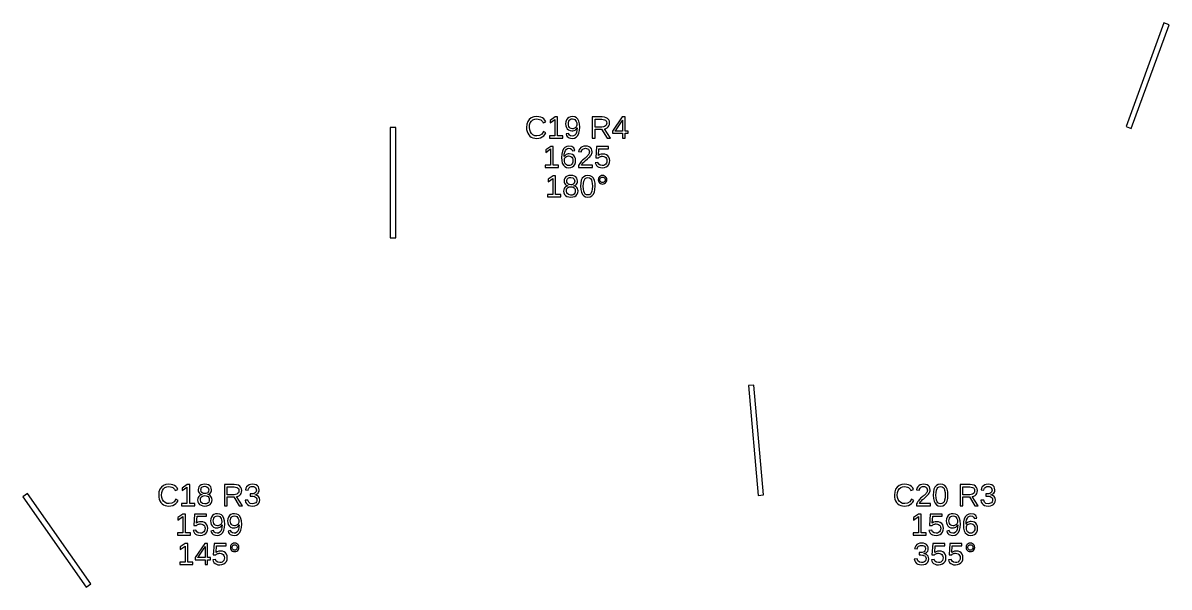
# Model space of a CAD drawing. Extents: x 195 to 2890, y 70 to 1529.
# Drawn here: x 1923.4 to 2235, y 275 to 428.4 of the extents above; entities that cross this region are included whole.
import ezdxf

# ---------------------------------------------------------------- set-up
doc = ezdxf.new("R2010")
doc.units = 0
doc.layers.get('0').update_dxf_attribs({"linetype": 'CONTINUOUS'})

msp = doc.modelspace()

# ---------------------------------------------------------------- linework, layer by layer
for points in [[(2234.97, 427.934), (2233.56, 428.447), (2223.3, 400.257), (2224.7, 399.743)], [(2063.63, 397.093), (2064.13, 397.222), (2064.58, 397.437), (2064.97, 397.734), (2065.3, 398.109), (2065.57, 398.564), (2064.94, 398.881), (2064.47, 398.219), (2063.86, 397.821), (2063.13, 397.689), (2062.54, 397.76), (2062.05, 397.974), (2061.64, 398.33), (2061.33, 398.803), (2061.15, 399.368), (2061.08, 400.024), (2061.14, 400.685), (2061.32, 401.244), (2061.61, 401.703), (2062.01, 402.043), (2062.51, 402.247), (2063.09, 402.315), (2063.48, 402.286), (2063.83, 402.198), (2064.14, 402.051), (2064.41, 401.848), (2064.62, 401.593), (2064.78, 401.286), (2065.52, 401.53), (2065.29, 401.961), (2064.99, 402.315), (2064.62, 402.592), (2064.17, 402.791), (2063.66, 402.91), (2063.09, 402.95), (2062.28, 402.863), (2061.59, 402.604), (2061.04, 402.173), (2060.62, 401.589), (2060.38, 400.873), (2060.3, 400.024), (2060.33, 399.441), (2060.44, 398.913), (2060.63, 398.44), (2060.88, 398.028), (2061.2, 397.685), (2061.59, 397.41), (2062.04, 397.21), (2062.54, 397.09), (2063.09, 397.05)], [(2070.12, 397.754), (2068.72, 397.754), (2068.72, 402.864), (2068.05, 402.864), (2066.69, 401.933), (2066.69, 401.241), (2067.99, 402.165), (2067.99, 397.754), (2066.53, 397.754), (2066.53, 397.132), (2070.12, 397.132)], [(2073.3, 397.138), (2073.82, 397.403), (2074.23, 397.844), (2074.53, 398.448), (2074.7, 399.205), (2074.76, 400.114), (2074.71, 400.981), (2074.55, 401.691), (2074.27, 402.242), (2073.89, 402.635), (2073.41, 402.871), (2072.82, 402.95), (2072.27, 402.893), (2071.8, 402.721), (2071.42, 402.435), (2071.14, 402.049), (2070.97, 401.578), (2070.92, 401.021), (2070.97, 400.476), (2071.12, 400.009), (2071.38, 399.618), (2071.72, 399.324), (2072.14, 399.147), (2072.62, 399.089), (2072.92, 399.113), (2073.21, 399.187), (2073.48, 399.31), (2073.72, 399.474), (2073.91, 399.67), (2074.04, 399.898), (2073.99, 399.23), (2073.87, 398.672), (2073.68, 398.226), (2073.42, 397.901), (2073.09, 397.705), (2072.7, 397.64), (2072.26, 397.72), (2071.94, 397.958), (2071.73, 398.356), (2071.03, 398.246), (2071.18, 397.865), (2071.37, 397.56), (2071.61, 397.333), (2071.91, 397.176), (2072.27, 397.082), (2072.69, 397.05)], [(2072.47, 399.707), (2072.19, 399.828), (2071.97, 400.03), (2071.8, 400.302), (2071.69, 400.633), (2071.66, 401.021), (2071.69, 401.403), (2071.8, 401.727), (2071.97, 401.996), (2072.19, 402.196), (2072.47, 402.316), (2072.8, 402.356), (2073.13, 402.309), (2073.41, 402.169), (2073.65, 401.935), (2073.83, 401.624), (2073.93, 401.253), (2073.97, 400.822), (2073.95, 400.605), (2073.9, 400.404), (2073.81, 400.22), (2073.69, 400.057), (2073.55, 399.92), (2073.38, 399.811), (2073.19, 399.731), (2073, 399.682), (2072.79, 399.666)], [(2078.94, 399.512), (2080.72, 399.512), (2082.21, 397.132), (2083.11, 397.132), (2081.48, 399.601), (2081.88, 399.713), (2082.23, 399.896), (2082.51, 400.151), (2082.71, 400.463), (2082.84, 400.821), (2082.88, 401.225), (2082.82, 401.702), (2082.64, 402.104), (2082.35, 402.431), (2081.95, 402.672), (2081.45, 402.816), (2080.86, 402.864), (2078.16, 402.864), (2078.16, 397.132), (2078.94, 397.132)], [(2078.94, 400.126), (2078.94, 402.242), (2080.78, 402.242), (2081.17, 402.213), (2081.5, 402.125), (2081.76, 401.979), (2081.95, 401.778), (2082.06, 401.524), (2082.1, 401.217), (2082.06, 400.898), (2081.95, 400.63), (2081.76, 400.413), (2081.51, 400.254), (2081.19, 400.158), (2080.81, 400.126)], [(2087.08, 398.429), (2087.88, 398.429), (2087.88, 399.007), (2087.08, 399.007), (2087.08, 402.864), (2086.31, 402.864), (2083.68, 398.999), (2083.68, 398.429), (2086.39, 398.429), (2086.39, 397.132), (2087.08, 397.132)], [(2084.36, 399.007), (2084.42, 399.089), (2084.64, 399.39), (2086.11, 401.554), (2086.15, 401.618), (2086.21, 401.708), (2086.27, 401.823), (2086.33, 401.932), (2086.37, 402.004), (2086.39, 402.038), (2086.39, 399.007)], [(2024.75, 400), (2023.25, 400), (2023.25, 370), (2024.75, 370)], [(2068.96, 389.754), (2067.56, 389.754), (2067.56, 394.864), (2066.89, 394.864), (2065.53, 393.933), (2065.53, 393.241), (2066.83, 394.165), (2066.83, 389.754), (2065.37, 389.754), (2065.37, 389.132), (2068.96, 389.132)], [(2072.32, 389.108), (2072.77, 389.283), (2073.14, 389.575), (2073.41, 389.967), (2073.58, 390.445), (2073.63, 391.007), (2073.58, 391.528), (2073.43, 391.973), (2073.17, 392.342), (2072.82, 392.618), (2072.4, 392.783), (2071.91, 392.838), (2071.61, 392.817), (2071.33, 392.752), (2071.08, 392.645), (2070.86, 392.496), (2070.67, 392.309), (2070.52, 392.081), (2070.56, 392.761), (2070.67, 393.325), (2070.86, 393.772), (2071.12, 394.096), (2071.44, 394.291), (2071.83, 394.356), (2072.26, 394.278), (2072.57, 394.045), (2072.78, 393.656), (2073.47, 393.782), (2073.14, 394.431), (2072.6, 394.82), (2071.84, 394.95), (2071.23, 394.861), (2070.73, 394.595), (2070.32, 394.152), (2070.03, 393.544), (2069.85, 392.782), (2069.79, 391.866), (2069.85, 391.022), (2070.02, 390.323), (2070.3, 389.77), (2070.69, 389.37), (2071.19, 389.13), (2071.78, 389.05)], [(2078.22, 389.754), (2075.22, 389.754), (2075.32, 389.946), (2075.46, 390.144), (2075.62, 390.346), (2075.83, 390.559), (2076.08, 390.789), (2076.37, 391.036), (2076.87, 391.457), (2077.26, 391.797), (2077.52, 392.057), (2077.7, 392.277), (2077.85, 392.496), (2077.97, 392.716), (2078.06, 392.936), (2078.11, 393.157), (2078.13, 393.379), (2078.07, 393.843), (2077.92, 394.23), (2077.66, 394.541), (2077.3, 394.768), (2076.86, 394.904), (2076.33, 394.95), (2075.83, 394.905), (2075.4, 394.769), (2075.04, 394.543), (2074.75, 394.24), (2074.55, 393.876), (2074.45, 393.448), (2075.2, 393.379), (2075.26, 393.663), (2075.38, 393.901), (2075.56, 394.093), (2075.78, 394.235), (2076.03, 394.319), (2076.33, 394.348), (2076.63, 394.319), (2076.89, 394.232), (2077.1, 394.087), (2077.25, 393.89), (2077.34, 393.646), (2077.37, 393.355), (2077.36, 393.13), (2077.3, 392.921), (2077.21, 392.728), (2077.09, 392.547), (2076.95, 392.37), (2076.79, 392.199), (2076.61, 392.031), (2076.42, 391.863), (2076.21, 391.695), (2075.99, 391.522), (2075.77, 391.34), (2075.55, 391.148), (2075.34, 390.943), (2075.13, 390.724), (2074.93, 390.488), (2074.74, 390.233), (2074.57, 389.953), (2074.42, 389.648), (2074.42, 389.132), (2078.22, 389.132)], [(2081.48, 389.108), (2081.97, 389.282), (2082.38, 389.571), (2082.68, 389.961), (2082.86, 390.437), (2082.92, 390.999), (2082.86, 391.497), (2082.7, 391.929), (2082.42, 392.293), (2082.04, 392.569), (2081.59, 392.734), (2081.07, 392.789), (2080.62, 392.749), (2080.23, 392.627), (2079.88, 392.423), (2079.99, 394.242), (2082.59, 394.242), (2082.59, 394.864), (2079.33, 394.864), (2079.14, 391.78), (2079.85, 391.78), (2080.02, 391.915), (2080.19, 392.021), (2080.36, 392.098), (2080.54, 392.15), (2080.72, 392.181), (2080.92, 392.191), (2081.27, 392.154), (2081.57, 392.043), (2081.82, 391.858), (2082.01, 391.612), (2082.12, 391.321), (2082.16, 390.983), (2082.12, 390.597), (2082.01, 390.271), (2081.82, 390.004), (2081.57, 389.806), (2081.27, 389.688), (2080.9, 389.648), (2080.34, 389.743), (2079.94, 390.026), (2079.71, 390.499), (2078.97, 390.413), (2079.1, 390.006), (2079.3, 389.668), (2079.59, 389.4), (2079.95, 389.206), (2080.38, 389.089), (2080.88, 389.05)], [(2071.44, 389.687), (2071.16, 389.828), (2070.92, 390.063), (2070.74, 390.372), (2070.63, 390.734), (2070.59, 391.15), (2070.63, 391.474), (2070.73, 391.749), (2070.91, 391.974), (2071.14, 392.14), (2071.41, 392.239), (2071.73, 392.273), (2072.07, 392.235), (2072.35, 392.122), (2072.58, 391.935), (2072.75, 391.678), (2072.86, 391.358), (2072.89, 390.975), (2072.86, 390.589), (2072.76, 390.263), (2072.59, 389.996), (2072.36, 389.798), (2072.09, 389.68), (2071.76, 389.64)], [(2069.61, 381.754), (2068.21, 381.754), (2068.21, 386.864), (2067.54, 386.864), (2066.18, 385.933), (2066.18, 385.241), (2067.48, 386.165), (2067.48, 381.754), (2066.02, 381.754), (2066.02, 381.132), (2069.61, 381.132)], [(2072.92, 381.099), (2073.4, 381.247), (2073.78, 381.494), (2074.06, 381.828), (2074.23, 382.24), (2074.29, 382.731), (2074.25, 383.087), (2074.15, 383.401), (2073.98, 383.672), (2073.75, 383.892), (2073.47, 384.047), (2073.13, 384.138), (2073.13, 384.155), (2073.42, 384.247), (2073.67, 384.401), (2073.87, 384.614), (2074.03, 384.873), (2074.12, 385.159), (2074.15, 385.473), (2074.09, 385.895), (2073.93, 386.254), (2073.66, 386.551), (2073.29, 386.773), (2072.84, 386.906), (2072.32, 386.95), (2071.81, 386.905), (2071.37, 386.769), (2071, 386.543), (2070.73, 386.244), (2070.57, 385.89), (2070.51, 385.481), (2070.54, 385.167), (2070.63, 384.881), (2070.78, 384.623), (2070.99, 384.407), (2071.23, 384.248), (2071.52, 384.146), (2071.52, 384.13), (2071.21, 384.043), (2070.93, 383.888), (2070.7, 383.666), (2070.52, 383.391), (2070.41, 383.077), (2070.38, 382.722), (2070.44, 382.229), (2070.61, 381.816), (2070.9, 381.486), (2071.29, 381.244), (2071.77, 381.099), (2072.34, 381.05)], [(2072.01, 384.452), (2071.75, 384.538), (2071.54, 384.681), (2071.39, 384.88), (2071.29, 385.13), (2071.26, 385.432), (2071.29, 385.728), (2071.38, 385.971), (2071.53, 386.16), (2071.74, 386.296), (2072, 386.377), (2072.32, 386.405), (2072.91, 386.297), (2073.27, 385.972), (2073.39, 385.432), (2073.36, 385.11), (2073.27, 384.853), (2073.11, 384.661), (2072.91, 384.529), (2072.64, 384.45), (2072.33, 384.423)], [(2077.56, 381.134), (2078.06, 381.387), (2078.45, 381.807), (2078.73, 382.387), (2078.9, 383.118), (2078.96, 384), (2078.91, 384.894), (2078.75, 385.629), (2078.48, 386.205), (2078.1, 386.619), (2077.6, 386.867), (2076.98, 386.95), (2076.35, 386.868), (2075.84, 386.623), (2075.46, 386.213), (2075.19, 385.64), (2075.03, 384.902), (2074.98, 384), (2075.03, 383.114), (2075.2, 382.382), (2075.47, 381.803), (2075.86, 381.385), (2076.35, 381.134), (2076.96, 381.05)], [(2081.25, 384.668), (2081.53, 384.781), (2081.77, 384.968), (2081.96, 385.21), (2082.08, 385.484), (2082.12, 385.79), (2082.08, 386.097), (2081.97, 386.371), (2081.78, 386.612), (2081.53, 386.8), (2081.26, 386.912), (2080.95, 386.95), (2080.64, 386.912), (2080.36, 386.798), (2080.12, 386.608), (2079.93, 386.365), (2079.82, 386.093), (2079.78, 385.79), (2079.82, 385.488), (2079.93, 385.215), (2080.13, 384.972), (2080.37, 384.783), (2080.64, 384.669), (2080.95, 384.631)], [(2080.76, 385.082), (2080.59, 385.154), (2080.44, 385.274), (2080.32, 385.427), (2080.25, 385.599), (2080.23, 385.79), (2080.25, 385.981), (2080.32, 386.154), (2080.44, 386.307), (2080.59, 386.427), (2080.76, 386.499), (2080.95, 386.523), (2081.14, 386.499), (2081.31, 386.429), (2081.46, 386.311), (2081.58, 386.159), (2081.65, 385.986), (2081.67, 385.79), (2081.65, 385.597), (2081.58, 385.424), (2081.46, 385.271), (2081.31, 385.153), (2081.14, 385.082), (2080.95, 385.058)], [(2071.67, 381.731), (2071.27, 382.126), (2071.14, 382.783), (2071.17, 383.098), (2071.27, 383.365), (2071.45, 383.583), (2071.68, 383.745), (2071.97, 383.842), (2072.32, 383.874), (2072.67, 383.844), (2072.97, 383.754), (2073.21, 383.603), (2073.39, 383.394), (2073.49, 383.126), (2073.53, 382.8), (2073.5, 382.42), (2073.4, 382.115), (2073.23, 381.886), (2073.01, 381.727), (2072.71, 381.631), (2072.34, 381.599)], [(2076.57, 381.711), (2076.25, 381.9), (2076.02, 382.214), (2075.85, 382.664), (2075.75, 383.259), (2075.72, 384), (2075.75, 384.759), (2075.85, 385.362), (2076.01, 385.806), (2076.25, 386.112), (2076.57, 386.295), (2076.98, 386.356), (2077.38, 386.294), (2077.7, 386.108), (2077.93, 385.798), (2078.09, 385.351), (2078.18, 384.751), (2078.22, 384), (2078.18, 383.271), (2078.08, 382.68), (2077.91, 382.226), (2077.68, 381.905), (2077.36, 381.712), (2076.97, 381.648)], [(2124.75, 300.065), (2122.13, 329.951), (2120.64, 329.82), (2123.25, 299.935)], [(1963.63, 297.093), (1964.13, 297.222), (1964.58, 297.437), (1964.97, 297.734), (1965.3, 298.109), (1965.57, 298.564), (1964.94, 298.881), (1964.47, 298.219), (1963.86, 297.821), (1963.13, 297.689), (1962.54, 297.76), (1962.05, 297.974), (1961.64, 298.33), (1961.33, 298.803), (1961.15, 299.368), (1961.08, 300.024), (1961.14, 300.685), (1961.32, 301.244), (1961.61, 301.703), (1962.01, 302.043), (1962.51, 302.247), (1963.09, 302.315), (1963.48, 302.286), (1963.83, 302.198), (1964.14, 302.051), (1964.41, 301.848), (1964.62, 301.593), (1964.78, 301.286), (1965.52, 301.53), (1965.29, 301.961), (1964.99, 302.315), (1964.62, 302.592), (1964.17, 302.791), (1963.66, 302.91), (1963.09, 302.95), (1962.28, 302.863), (1961.59, 302.604), (1961.04, 302.173), (1960.62, 301.589), (1960.38, 300.873), (1960.3, 300.024), (1960.33, 299.441), (1960.44, 298.913), (1960.63, 298.44), (1960.88, 298.028), (1961.2, 297.685), (1961.59, 297.41), (1962.04, 297.21), (1962.54, 297.09), (1963.09, 297.05)], [(1970.12, 297.754), (1968.72, 297.754), (1968.72, 302.864), (1968.05, 302.864), (1966.69, 301.933), (1966.69, 301.241), (1967.99, 302.165), (1967.99, 297.754), (1966.53, 297.754), (1966.53, 297.132), (1970.12, 297.132)], [(1973.42, 297.099), (1973.91, 297.247), (1974.29, 297.494), (1974.57, 297.828), (1974.74, 298.24), (1974.8, 298.731), (1974.76, 299.087), (1974.66, 299.401), (1974.49, 299.672), (1974.26, 299.892), (1973.98, 300.047), (1973.64, 300.138), (1973.64, 300.155), (1973.93, 300.247), (1974.18, 300.401), (1974.38, 300.614), (1974.53, 300.873), (1974.62, 301.159), (1974.65, 301.473), (1974.6, 301.895), (1974.44, 302.254), (1974.16, 302.551), (1973.8, 302.773), (1973.35, 302.906), (1972.83, 302.95), (1972.31, 302.905), (1971.88, 302.769), (1971.51, 302.543), (1971.24, 302.244), (1971.08, 301.89), (1971.02, 301.481), (1971.05, 301.167), (1971.14, 300.881), (1971.29, 300.623), (1971.49, 300.407), (1971.74, 300.248), (1972.03, 300.146), (1972.03, 300.13), (1971.72, 300.043), (1971.44, 299.888), (1971.21, 299.666), (1971.03, 299.391), (1970.92, 299.077), (1970.89, 298.722), (1970.94, 298.229), (1971.12, 297.816), (1971.41, 297.486), (1971.8, 297.244), (1972.28, 297.099), (1972.84, 297.05)], [(1972.52, 300.452), (1972.26, 300.538), (1972.05, 300.681), (1971.89, 300.88), (1971.8, 301.13), (1971.77, 301.432), (1971.8, 301.728), (1971.89, 301.971), (1972.04, 302.16), (1972.25, 302.296), (1972.51, 302.377), (1972.83, 302.405), (1973.42, 302.297), (1973.78, 301.972), (1973.89, 301.432), (1973.86, 301.11), (1973.77, 300.853), (1973.62, 300.661), (1973.42, 300.529), (1973.15, 300.45), (1972.84, 300.423)], [(1978.94, 299.512), (1980.72, 299.512), (1982.21, 297.132), (1983.11, 297.132), (1981.48, 299.601), (1981.88, 299.713), (1982.23, 299.896), (1982.51, 300.151), (1982.71, 300.463), (1982.84, 300.821), (1982.88, 301.225), (1982.82, 301.702), (1982.64, 302.104), (1982.35, 302.431), (1981.95, 302.672), (1981.45, 302.816), (1980.86, 302.864), (1978.16, 302.864), (1978.16, 297.132), (1978.94, 297.132)], [(1978.94, 300.126), (1978.94, 302.242), (1980.78, 302.242), (1981.17, 302.213), (1981.5, 302.125), (1981.76, 301.979), (1981.95, 301.778), (1982.06, 301.524), (1982.1, 301.217), (1982.06, 300.898), (1981.95, 300.63), (1981.76, 300.413), (1981.51, 300.254), (1981.19, 300.158), (1980.81, 300.126)], [(1986.39, 297.099), (1986.87, 297.244), (1987.26, 297.486), (1987.54, 297.816), (1987.71, 298.225), (1987.76, 298.714), (1987.72, 299.06), (1987.6, 299.363), (1987.4, 299.626), (1987.13, 299.835), (1986.8, 299.978), (1986.4, 300.057), (1986.4, 300.073), (1986.76, 300.179), (1987.06, 300.335), (1987.3, 300.539), (1987.47, 300.791), (1987.57, 301.089), (1987.6, 301.432), (1987.55, 301.875), (1987.39, 302.247), (1987.12, 302.549), (1986.76, 302.772), (1986.32, 302.905), (1985.78, 302.95), (1985.29, 302.906), (1984.86, 302.774), (1984.49, 302.555), (1984.2, 302.258), (1984.01, 301.892), (1983.91, 301.457), (1984.64, 301.4), (1984.7, 301.678), (1984.82, 301.911), (1984.99, 302.099), (1985.21, 302.237), (1985.47, 302.32), (1985.78, 302.348), (1986.1, 302.318), (1986.37, 302.229), (1986.58, 302.081), (1986.73, 301.882), (1986.82, 301.64), (1986.85, 301.355), (1986.81, 301.068), (1986.7, 300.826), (1986.52, 300.629), (1986.27, 300.483), (1985.96, 300.395), (1985.58, 300.366), (1985.19, 300.366), (1985.19, 299.731), (1985.6, 299.731), (1986.02, 299.702), (1986.36, 299.615), (1986.64, 299.469), (1986.84, 299.271), (1986.96, 299.028), (1987, 298.739), (1986.97, 298.41), (1986.86, 298.14), (1986.68, 297.929), (1986.45, 297.778), (1986.16, 297.687), (1985.82, 297.656), (1985.19, 297.769), (1984.77, 298.108), (1984.57, 298.674), (1983.81, 298.604), (1983.92, 298.134), (1984.13, 297.746), (1984.43, 297.443), (1984.81, 297.225), (1985.27, 297.094), (1985.82, 297.05)], [(2163.63, 297.093), (2164.13, 297.222), (2164.58, 297.437), (2164.97, 297.734), (2165.3, 298.109), (2165.57, 298.564), (2164.94, 298.881), (2164.47, 298.219), (2163.86, 297.821), (2163.13, 297.689), (2162.54, 297.76), (2162.05, 297.974), (2161.64, 298.33), (2161.33, 298.803), (2161.15, 299.368), (2161.08, 300.024), (2161.14, 300.685), (2161.32, 301.244), (2161.61, 301.703), (2162.01, 302.043), (2162.51, 302.247), (2163.09, 302.315), (2163.48, 302.286), (2163.83, 302.198), (2164.14, 302.051), (2164.41, 301.848), (2164.62, 301.593), (2164.78, 301.286), (2165.52, 301.53), (2165.29, 301.961), (2164.99, 302.315), (2164.62, 302.592), (2164.17, 302.791), (2163.66, 302.91), (2163.09, 302.95), (2162.28, 302.863), (2161.59, 302.604), (2161.04, 302.173), (2160.62, 301.589), (2160.38, 300.873), (2160.3, 300.024), (2160.33, 299.441), (2160.44, 298.913), (2160.63, 298.44), (2160.88, 298.028), (2161.2, 297.685), (2161.59, 297.41), (2162.04, 297.21), (2162.54, 297.09), (2163.09, 297.05)], [(2170.11, 297.754), (2167.12, 297.754), (2167.21, 297.946), (2167.35, 298.144), (2167.51, 298.346), (2167.72, 298.559), (2167.97, 298.789), (2168.26, 299.036), (2168.76, 299.457), (2169.15, 299.797), (2169.41, 300.057), (2169.59, 300.277), (2169.75, 300.496), (2169.86, 300.716), (2169.95, 300.936), (2170, 301.157), (2170.02, 301.379), (2169.96, 301.843), (2169.81, 302.23), (2169.55, 302.541), (2169.2, 302.768), (2168.75, 302.904), (2168.22, 302.95), (2167.72, 302.905), (2167.29, 302.769), (2166.93, 302.543), (2166.64, 302.24), (2166.44, 301.876), (2166.34, 301.448), (2167.09, 301.379), (2167.15, 301.663), (2167.27, 301.901), (2167.45, 302.093), (2167.67, 302.235), (2167.92, 302.319), (2168.22, 302.348), (2168.52, 302.319), (2168.78, 302.232), (2168.99, 302.087), (2169.14, 301.89), (2169.23, 301.646), (2169.26, 301.355), (2169.25, 301.13), (2169.19, 300.921), (2169.1, 300.728), (2168.98, 300.547), (2168.84, 300.37), (2168.68, 300.199), (2168.5, 300.031), (2168.31, 299.863), (2168.1, 299.695), (2167.88, 299.522), (2167.66, 299.34), (2167.44, 299.148), (2167.23, 298.943), (2167.02, 298.724), (2166.82, 298.488), (2166.63, 298.233), (2166.46, 297.953), (2166.31, 297.648), (2166.31, 297.132), (2170.11, 297.132)], [(2173.44, 297.134), (2173.94, 297.387), (2174.33, 297.807), (2174.61, 298.387), (2174.78, 299.118), (2174.83, 300), (2174.78, 300.894), (2174.62, 301.629), (2174.35, 302.205), (2173.97, 302.619), (2173.47, 302.867), (2172.86, 302.95), (2172.22, 302.868), (2171.72, 302.623), (2171.33, 302.213), (2171.06, 301.64), (2170.9, 300.902), (2170.85, 300), (2170.91, 299.114), (2171.07, 298.382), (2171.35, 297.803), (2171.73, 297.385), (2172.23, 297.134), (2172.83, 297.05)], [(2172.45, 297.711), (2172.13, 297.9), (2171.89, 298.214), (2171.72, 298.664), (2171.62, 299.259), (2171.59, 300), (2171.62, 300.759), (2171.72, 301.362), (2171.89, 301.806), (2172.12, 302.112), (2172.45, 302.295), (2172.86, 302.356), (2173.25, 302.294), (2173.57, 302.108), (2173.8, 301.798), (2173.96, 301.351), (2174.06, 300.751), (2174.09, 300), (2174.06, 299.271), (2173.96, 298.68), (2173.79, 298.226), (2173.55, 297.905), (2173.23, 297.712), (2172.84, 297.648)], [(2178.94, 299.512), (2180.72, 299.512), (2182.21, 297.132), (2183.11, 297.132), (2181.48, 299.601), (2181.88, 299.713), (2182.23, 299.896), (2182.51, 300.151), (2182.71, 300.463), (2182.84, 300.821), (2182.88, 301.225), (2182.82, 301.702), (2182.64, 302.104), (2182.35, 302.431), (2181.95, 302.672), (2181.45, 302.816), (2180.86, 302.864), (2178.16, 302.864), (2178.16, 297.132), (2178.94, 297.132)], [(2178.94, 300.126), (2178.94, 302.242), (2180.78, 302.242), (2181.17, 302.213), (2181.5, 302.125), (2181.76, 301.979), (2181.95, 301.778), (2182.06, 301.524), (2182.1, 301.217), (2182.06, 300.898), (2181.95, 300.63), (2181.76, 300.413), (2181.51, 300.254), (2181.19, 300.158), (2180.81, 300.126)], [(2186.39, 297.099), (2186.87, 297.244), (2187.26, 297.486), (2187.54, 297.816), (2187.71, 298.225), (2187.76, 298.714), (2187.72, 299.06), (2187.6, 299.363), (2187.4, 299.626), (2187.13, 299.835), (2186.8, 299.978), (2186.4, 300.057), (2186.4, 300.073), (2186.76, 300.179), (2187.06, 300.335), (2187.3, 300.539), (2187.47, 300.791), (2187.57, 301.089), (2187.6, 301.432), (2187.55, 301.875), (2187.39, 302.247), (2187.12, 302.549), (2186.76, 302.772), (2186.32, 302.905), (2185.78, 302.95), (2185.29, 302.906), (2184.86, 302.774), (2184.49, 302.555), (2184.2, 302.258), (2184.01, 301.892), (2183.91, 301.457), (2184.64, 301.4), (2184.7, 301.678), (2184.82, 301.911), (2184.99, 302.099), (2185.21, 302.237), (2185.47, 302.32), (2185.78, 302.348), (2186.1, 302.318), (2186.37, 302.229), (2186.58, 302.081), (2186.73, 301.882), (2186.82, 301.64), (2186.85, 301.355), (2186.81, 301.068), (2186.7, 300.826), (2186.52, 300.629), (2186.27, 300.483), (2185.96, 300.395), (2185.58, 300.366), (2185.19, 300.366), (2185.19, 299.731), (2185.6, 299.731), (2186.02, 299.702), (2186.36, 299.615), (2186.64, 299.469), (2186.84, 299.271), (2186.96, 299.028), (2187, 298.739), (2186.97, 298.41), (2186.86, 298.14), (2186.68, 297.929), (2186.45, 297.778), (2186.16, 297.687), (2185.82, 297.656), (2185.19, 297.769), (2184.77, 298.108), (2184.57, 298.674), (2183.81, 298.604), (2183.92, 298.134), (2184.13, 297.746), (2184.43, 297.443), (2184.81, 297.225), (2185.27, 297.094), (2185.82, 297.05)], [(1941.82, 275.856), (1924.61, 300.43), (1923.39, 299.57), (1940.59, 274.995)], [(1972.18, 297.731), (1971.78, 298.126), (1971.64, 298.783), (1971.68, 299.098), (1971.78, 299.365), (1971.96, 299.583), (1972.19, 299.745), (1972.48, 299.842), (1972.83, 299.874), (1973.18, 299.844), (1973.48, 299.754), (1973.72, 299.603), (1973.9, 299.394), (1974, 299.126), (1974.04, 298.8), (1974, 298.42), (1973.91, 298.115), (1973.74, 297.886), (1973.51, 297.727), (1973.22, 297.631), (1972.85, 297.599)], [(1968.96, 289.754), (1967.56, 289.754), (1967.56, 294.864), (1966.89, 294.864), (1965.53, 293.933), (1965.53, 293.241), (1966.83, 294.165), (1966.83, 289.754), (1965.37, 289.754), (1965.37, 289.132), (1968.96, 289.132)], [(1972.21, 289.108), (1972.7, 289.282), (1973.11, 289.571), (1973.41, 289.961), (1973.59, 290.437), (1973.65, 290.999), (1973.59, 291.497), (1973.43, 291.929), (1973.15, 292.293), (1972.77, 292.569), (1972.32, 292.734), (1971.8, 292.789), (1971.35, 292.749), (1970.96, 292.627), (1970.61, 292.423), (1970.72, 294.242), (1973.32, 294.242), (1973.32, 294.864), (1970.06, 294.864), (1969.87, 291.78), (1970.58, 291.78), (1970.75, 291.915), (1970.92, 292.021), (1971.09, 292.098), (1971.27, 292.15), (1971.45, 292.181), (1971.65, 292.191), (1972, 292.154), (1972.3, 292.043), (1972.55, 291.858), (1972.74, 291.612), (1972.85, 291.321), (1972.89, 290.983), (1972.85, 290.597), (1972.74, 290.271), (1972.56, 290.004), (1972.3, 289.806), (1972, 289.688), (1971.63, 289.648), (1971.07, 289.743), (1970.68, 290.026), (1970.44, 290.499), (1969.7, 290.413), (1969.83, 290.006), (1970.03, 289.668), (1970.32, 289.4), (1970.68, 289.206), (1971.12, 289.089), (1971.62, 289.05)], [(1976.78, 289.138), (1977.29, 289.403), (1977.7, 289.844), (1978, 290.448), (1978.18, 291.205), (1978.24, 292.114), (1978.18, 292.981), (1978.02, 293.691), (1977.75, 294.242), (1977.37, 294.635), (1976.88, 294.871), (1976.3, 294.95), (1975.74, 294.893), (1975.28, 294.721), (1974.9, 294.435), (1974.61, 294.049), (1974.45, 293.578), (1974.39, 293.021), (1974.44, 292.476), (1974.6, 292.009), (1974.85, 291.618), (1975.2, 291.324), (1975.61, 291.147), (1976.09, 291.089), (1976.4, 291.113), (1976.69, 291.187), (1976.96, 291.31), (1977.2, 291.474), (1977.38, 291.67), (1977.52, 291.898), (1977.47, 291.23), (1977.35, 290.672), (1977.15, 290.226), (1976.89, 289.901), (1976.57, 289.705), (1976.18, 289.64), (1975.74, 289.72), (1975.41, 289.958), (1975.21, 290.356), (1974.51, 290.246), (1974.65, 289.865), (1974.84, 289.56), (1975.09, 289.333), (1975.39, 289.176), (1975.75, 289.082), (1976.16, 289.05)], [(1975.94, 291.707), (1975.67, 291.828), (1975.44, 292.03), (1975.27, 292.302), (1975.17, 292.633), (1975.14, 293.021), (1975.17, 293.403), (1975.27, 293.727), (1975.44, 293.996), (1975.67, 294.196), (1975.95, 294.316), (1976.27, 294.356), (1976.61, 294.309), (1976.89, 294.169), (1977.12, 293.935), (1977.3, 293.624), (1977.41, 293.253), (1977.44, 292.822), (1977.42, 292.605), (1977.37, 292.404), (1977.29, 292.22), (1977.17, 292.057), (1977.03, 291.92), (1976.86, 291.811), (1976.67, 291.731), (1976.47, 291.682), (1976.27, 291.666)], [(1981.41, 289.138), (1981.92, 289.403), (1982.34, 289.844), (1982.63, 290.448), (1982.81, 291.205), (1982.87, 292.114), (1982.82, 292.981), (1982.66, 293.691), (1982.38, 294.242), (1982, 294.635), (1981.52, 294.871), (1980.93, 294.95), (1980.38, 294.893), (1979.91, 294.721), (1979.53, 294.435), (1979.25, 294.049), (1979.08, 293.578), (1979.03, 293.021), (1979.08, 292.476), (1979.23, 292.009), (1979.49, 291.618), (1979.83, 291.324), (1980.24, 291.147), (1980.73, 291.089), (1981.03, 291.113), (1981.32, 291.187), (1981.59, 291.31), (1981.83, 291.474), (1982.02, 291.67), (1982.15, 291.898), (1982.1, 291.23), (1981.98, 290.672), (1981.79, 290.226), (1981.53, 289.901), (1981.2, 289.705), (1980.81, 289.64), (1980.37, 289.72), (1980.05, 289.958), (1979.84, 290.356), (1979.14, 290.246), (1979.29, 289.865), (1979.48, 289.56), (1979.72, 289.333), (1980.02, 289.176), (1980.38, 289.082), (1980.8, 289.05)], [(1980.58, 291.707), (1980.3, 291.828), (1980.07, 292.03), (1979.91, 292.302), (1979.8, 292.633), (1979.77, 293.021), (1979.8, 293.403), (1979.91, 293.727), (1980.07, 293.996), (1980.3, 294.196), (1980.58, 294.316), (1980.91, 294.356), (1981.24, 294.309), (1981.52, 294.169), (1981.76, 293.935), (1981.94, 293.624), (1982.04, 293.253), (1982.08, 292.822), (1982.06, 292.605), (1982.01, 292.404), (1981.92, 292.22), (1981.8, 292.057), (1981.66, 291.92), (1981.49, 291.811), (1981.3, 291.731), (1981.11, 291.682), (1980.9, 291.666)], [(2168.96, 289.754), (2167.56, 289.754), (2167.56, 294.864), (2166.89, 294.864), (2165.53, 293.933), (2165.53, 293.241), (2166.83, 294.165), (2166.83, 289.754), (2165.37, 289.754), (2165.37, 289.132), (2168.96, 289.132)], [(2172.21, 289.108), (2172.7, 289.282), (2173.11, 289.571), (2173.41, 289.961), (2173.59, 290.437), (2173.65, 290.999), (2173.59, 291.497), (2173.43, 291.929), (2173.15, 292.293), (2172.77, 292.569), (2172.32, 292.734), (2171.8, 292.789), (2171.35, 292.749), (2170.96, 292.627), (2170.61, 292.423), (2170.72, 294.242), (2173.32, 294.242), (2173.32, 294.864), (2170.06, 294.864), (2169.87, 291.78), (2170.58, 291.78), (2170.75, 291.915), (2170.92, 292.021), (2171.09, 292.098), (2171.27, 292.15), (2171.45, 292.181), (2171.65, 292.191), (2172, 292.154), (2172.3, 292.043), (2172.55, 291.858), (2172.74, 291.612), (2172.85, 291.321), (2172.89, 290.983), (2172.85, 290.597), (2172.74, 290.271), (2172.56, 290.004), (2172.3, 289.806), (2172, 289.688), (2171.63, 289.648), (2171.07, 289.743), (2170.68, 290.026), (2170.44, 290.499), (2169.7, 290.413), (2169.83, 290.006), (2170.03, 289.668), (2170.32, 289.4), (2170.68, 289.206), (2171.12, 289.089), (2171.62, 289.05)], [(2176.78, 289.138), (2177.29, 289.403), (2177.7, 289.844), (2178, 290.448), (2178.18, 291.205), (2178.24, 292.114), (2178.18, 292.981), (2178.02, 293.691), (2177.75, 294.242), (2177.37, 294.635), (2176.88, 294.871), (2176.3, 294.95), (2175.74, 294.893), (2175.28, 294.721), (2174.9, 294.435), (2174.61, 294.049), (2174.45, 293.578), (2174.39, 293.021), (2174.44, 292.476), (2174.6, 292.009), (2174.85, 291.618), (2175.2, 291.324), (2175.61, 291.147), (2176.09, 291.089), (2176.4, 291.113), (2176.69, 291.187), (2176.96, 291.31), (2177.2, 291.474), (2177.38, 291.67), (2177.52, 291.898), (2177.47, 291.23), (2177.35, 290.672), (2177.15, 290.226), (2176.89, 289.901), (2176.57, 289.705), (2176.18, 289.64), (2175.74, 289.72), (2175.41, 289.958), (2175.21, 290.356), (2174.51, 290.246), (2174.65, 289.865), (2174.84, 289.56), (2175.09, 289.333), (2175.39, 289.176), (2175.75, 289.082), (2176.16, 289.05)], [(2175.94, 291.707), (2175.67, 291.828), (2175.44, 292.03), (2175.27, 292.302), (2175.17, 292.633), (2175.14, 293.021), (2175.17, 293.403), (2175.27, 293.727), (2175.44, 293.996), (2175.67, 294.196), (2175.95, 294.316), (2176.27, 294.356), (2176.61, 294.309), (2176.89, 294.169), (2177.12, 293.935), (2177.3, 293.624), (2177.41, 293.253), (2177.44, 292.822), (2177.42, 292.605), (2177.37, 292.404), (2177.29, 292.22), (2177.17, 292.057), (2177.03, 291.92), (2176.86, 291.811), (2176.67, 291.731), (2176.47, 291.682), (2176.27, 291.666)], [(2181.59, 289.108), (2182.04, 289.283), (2182.41, 289.575), (2182.68, 289.967), (2182.85, 290.445), (2182.9, 291.007), (2182.85, 291.528), (2182.7, 291.973), (2182.44, 292.342), (2182.09, 292.618), (2181.67, 292.783), (2181.18, 292.838), (2180.88, 292.817), (2180.6, 292.752), (2180.35, 292.645), (2180.12, 292.496), (2179.94, 292.309), (2179.79, 292.081), (2179.82, 292.761), (2179.94, 293.325), (2180.13, 293.772), (2180.39, 294.096), (2180.71, 294.291), (2181.1, 294.356), (2181.53, 294.278), (2181.84, 294.045), (2182.04, 293.656), (2182.74, 293.782), (2182.41, 294.431), (2181.87, 294.82), (2181.11, 294.95), (2180.5, 294.861), (2180, 294.595), (2179.59, 294.152), (2179.29, 293.544), (2179.12, 292.782), (2179.06, 291.866), (2179.11, 291.022), (2179.29, 290.323), (2179.57, 289.77), (2179.96, 289.37), (2180.46, 289.13), (2181.05, 289.05)], [(2180.71, 289.687), (2180.43, 289.828), (2180.19, 290.063), (2180, 290.372), (2179.9, 290.734), (2179.86, 291.15), (2179.89, 291.474), (2180, 291.749), (2180.17, 291.974), (2180.41, 292.14), (2180.68, 292.239), (2181, 292.273), (2181.34, 292.235), (2181.62, 292.122), (2181.85, 291.935), (2182.02, 291.678), (2182.12, 291.358), (2182.16, 290.975), (2182.12, 290.589), (2182.02, 290.263), (2181.86, 289.996), (2181.63, 289.798), (2181.35, 289.68), (2181.03, 289.64)], [(1969.61, 281.754), (1968.21, 281.754), (1968.21, 286.864), (1967.54, 286.864), (1966.18, 285.933), (1966.18, 285.241), (1967.48, 286.165), (1967.48, 281.754), (1966.02, 281.754), (1966.02, 281.132), (1969.61, 281.132)], [(1973.6, 282.429), (1974.41, 282.429), (1974.41, 283.007), (1973.6, 283.007), (1973.6, 286.864), (1972.83, 286.864), (1970.21, 282.999), (1970.21, 282.429), (1972.91, 282.429), (1972.91, 281.132), (1973.6, 281.132)], [(1977.49, 281.108), (1977.99, 281.282), (1978.4, 281.571), (1978.7, 281.961), (1978.88, 282.437), (1978.94, 282.999), (1978.88, 283.497), (1978.71, 283.929), (1978.43, 284.293), (1978.06, 284.569), (1977.61, 284.734), (1977.08, 284.789), (1976.64, 284.749), (1976.24, 284.627), (1975.9, 284.423), (1976.01, 286.242), (1978.6, 286.242), (1978.6, 286.864), (1975.34, 286.864), (1975.15, 283.78), (1975.87, 283.78), (1976.04, 283.915), (1976.21, 284.021), (1976.38, 284.098), (1976.56, 284.15), (1976.74, 284.181), (1976.93, 284.191), (1977.29, 284.154), (1977.59, 284.043), (1977.84, 283.858), (1978.03, 283.612), (1978.14, 283.321), (1978.17, 282.983), (1978.14, 282.597), (1978.03, 282.271), (1977.84, 282.004), (1977.59, 281.806), (1977.28, 281.688), (1976.92, 281.648), (1976.36, 281.743), (1975.96, 282.026), (1975.73, 282.499), (1974.98, 282.413), (1975.11, 282.006), (1975.32, 281.668), (1975.61, 281.4), (1975.97, 281.206), (1976.4, 281.089), (1976.9, 281.05)], [(1981.25, 284.668), (1981.53, 284.781), (1981.77, 284.968), (1981.96, 285.21), (1982.08, 285.484), (1982.12, 285.79), (1982.08, 286.097), (1981.97, 286.371), (1981.78, 286.612), (1981.53, 286.8), (1981.26, 286.912), (1980.95, 286.95), (1980.64, 286.912), (1980.36, 286.798), (1980.12, 286.608), (1979.93, 286.365), (1979.82, 286.093), (1979.78, 285.79), (1979.82, 285.488), (1979.93, 285.215), (1980.13, 284.972), (1980.37, 284.783), (1980.64, 284.669), (1980.95, 284.631)], [(2168.28, 281.099), (2168.76, 281.244), (2169.15, 281.486), (2169.43, 281.816), (2169.59, 282.225), (2169.65, 282.714), (2169.61, 283.06), (2169.49, 283.363), (2169.29, 283.626), (2169.02, 283.835), (2168.69, 283.978), (2168.29, 284.057), (2168.29, 284.073), (2168.65, 284.179), (2168.95, 284.335), (2169.18, 284.539), (2169.35, 284.791), (2169.46, 285.089), (2169.49, 285.432), (2169.44, 285.875), (2169.28, 286.247), (2169.01, 286.549), (2168.65, 286.772), (2168.2, 286.905), (2167.67, 286.95), (2167.18, 286.906), (2166.75, 286.774), (2166.38, 286.555), (2166.09, 286.258), (2165.9, 285.892), (2165.8, 285.457), (2166.53, 285.4), (2166.59, 285.678), (2166.71, 285.911), (2166.88, 286.099), (2167.1, 286.237), (2167.36, 286.32), (2167.66, 286.348), (2167.99, 286.318), (2168.26, 286.229), (2168.47, 286.081), (2168.62, 285.882), (2168.71, 285.64), (2168.74, 285.355), (2168.7, 285.068), (2168.59, 284.826), (2168.41, 284.629), (2168.16, 284.483), (2167.84, 284.395), (2167.47, 284.366), (2167.07, 284.366), (2167.07, 283.731), (2167.49, 283.731), (2167.91, 283.702), (2168.25, 283.615), (2168.53, 283.469), (2168.73, 283.271), (2168.85, 283.028), (2168.89, 282.739), (2168.85, 282.41), (2168.75, 282.14), (2168.57, 281.929), (2168.34, 281.778), (2168.05, 281.687), (2167.71, 281.656), (2167.08, 281.769), (2166.66, 282.108), (2166.46, 282.674), (2165.7, 282.604), (2165.81, 282.134), (2166.02, 281.746), (2166.32, 281.443), (2166.7, 281.225), (2167.16, 281.094), (2167.71, 281.05)], [(2172.86, 281.108), (2173.36, 281.282), (2173.76, 281.571), (2174.06, 281.961), (2174.24, 282.437), (2174.3, 282.999), (2174.25, 283.497), (2174.08, 283.929), (2173.8, 284.293), (2173.43, 284.569), (2172.98, 284.734), (2172.45, 284.789), (2172, 284.749), (2171.61, 284.627), (2171.27, 284.423), (2171.38, 286.242), (2173.97, 286.242), (2173.97, 286.864), (2170.71, 286.864), (2170.52, 283.78), (2171.23, 283.78), (2171.4, 283.915), (2171.57, 284.021), (2171.75, 284.098), (2171.92, 284.15), (2172.11, 284.181), (2172.3, 284.191), (2172.65, 284.154), (2172.95, 284.043), (2173.2, 283.858), (2173.39, 283.612), (2173.5, 283.321), (2173.54, 282.983), (2173.5, 282.597), (2173.39, 282.271), (2173.21, 282.004), (2172.96, 281.806), (2172.65, 281.688), (2172.28, 281.648), (2171.72, 281.743), (2171.33, 282.026), (2171.09, 282.499), (2170.35, 282.413), (2170.48, 282.006), (2170.68, 281.668), (2170.97, 281.4), (2171.34, 281.206), (2171.77, 281.089), (2172.27, 281.05)], [(2177.49, 281.108), (2177.99, 281.282), (2178.4, 281.571), (2178.7, 281.961), (2178.88, 282.437), (2178.94, 282.999), (2178.88, 283.497), (2178.71, 283.929), (2178.43, 284.293), (2178.06, 284.569), (2177.61, 284.734), (2177.08, 284.789), (2176.64, 284.749), (2176.24, 284.627), (2175.9, 284.423), (2176.01, 286.242), (2178.6, 286.242), (2178.6, 286.864), (2175.34, 286.864), (2175.15, 283.78), (2175.87, 283.78), (2176.04, 283.915), (2176.21, 284.021), (2176.38, 284.098), (2176.56, 284.15), (2176.74, 284.181), (2176.93, 284.191), (2177.29, 284.154), (2177.59, 284.043), (2177.84, 283.858), (2178.03, 283.612), (2178.14, 283.321), (2178.17, 282.983), (2178.14, 282.597), (2178.03, 282.271), (2177.84, 282.004), (2177.59, 281.806), (2177.28, 281.688), (2176.92, 281.648), (2176.36, 281.743), (2175.96, 282.026), (2175.73, 282.499), (2174.98, 282.413), (2175.11, 282.006), (2175.32, 281.668), (2175.61, 281.4), (2175.97, 281.206), (2176.4, 281.089), (2176.9, 281.05)], [(2181.25, 284.668), (2181.53, 284.781), (2181.77, 284.968), (2181.96, 285.21), (2182.08, 285.484), (2182.12, 285.79), (2182.08, 286.097), (2181.97, 286.371), (2181.78, 286.612), (2181.53, 286.8), (2181.26, 286.912), (2180.95, 286.95), (2180.64, 286.912), (2180.36, 286.798), (2180.12, 286.608), (2179.93, 286.365), (2179.82, 286.093), (2179.78, 285.79), (2179.82, 285.488), (2179.93, 285.215), (2180.13, 284.972), (2180.37, 284.783), (2180.64, 284.669), (2180.95, 284.631)], [(1970.88, 283.007), (1970.95, 283.089), (1971.17, 283.39), (1972.64, 285.554), (1972.68, 285.618), (1972.73, 285.708), (1972.8, 285.823), (1972.86, 285.932), (1972.89, 286.004), (1972.91, 286.038), (1972.91, 283.007)], [(1980.76, 285.082), (1980.59, 285.154), (1980.44, 285.274), (1980.32, 285.427), (1980.25, 285.599), (1980.23, 285.79), (1980.25, 285.981), (1980.32, 286.154), (1980.44, 286.307), (1980.59, 286.427), (1980.76, 286.499), (1980.95, 286.523), (1981.14, 286.499), (1981.31, 286.429), (1981.46, 286.311), (1981.58, 286.159), (1981.65, 285.986), (1981.67, 285.79), (1981.65, 285.597), (1981.58, 285.424), (1981.46, 285.271), (1981.31, 285.153), (1981.14, 285.082), (1980.95, 285.058)], [(2180.76, 285.082), (2180.59, 285.154), (2180.44, 285.274), (2180.32, 285.427), (2180.25, 285.599), (2180.23, 285.79), (2180.25, 285.981), (2180.32, 286.154), (2180.44, 286.307), (2180.59, 286.427), (2180.76, 286.499), (2180.95, 286.523), (2181.14, 286.499), (2181.31, 286.429), (2181.46, 286.311), (2181.58, 286.159), (2181.65, 285.986), (2181.67, 285.79), (2181.65, 285.597), (2181.58, 285.424), (2181.46, 285.271), (2181.31, 285.153), (2181.14, 285.082), (2180.95, 285.058)]]:
    msp.add_lwpolyline(points, close=True)

doc.saveas('drawing.dxf')
